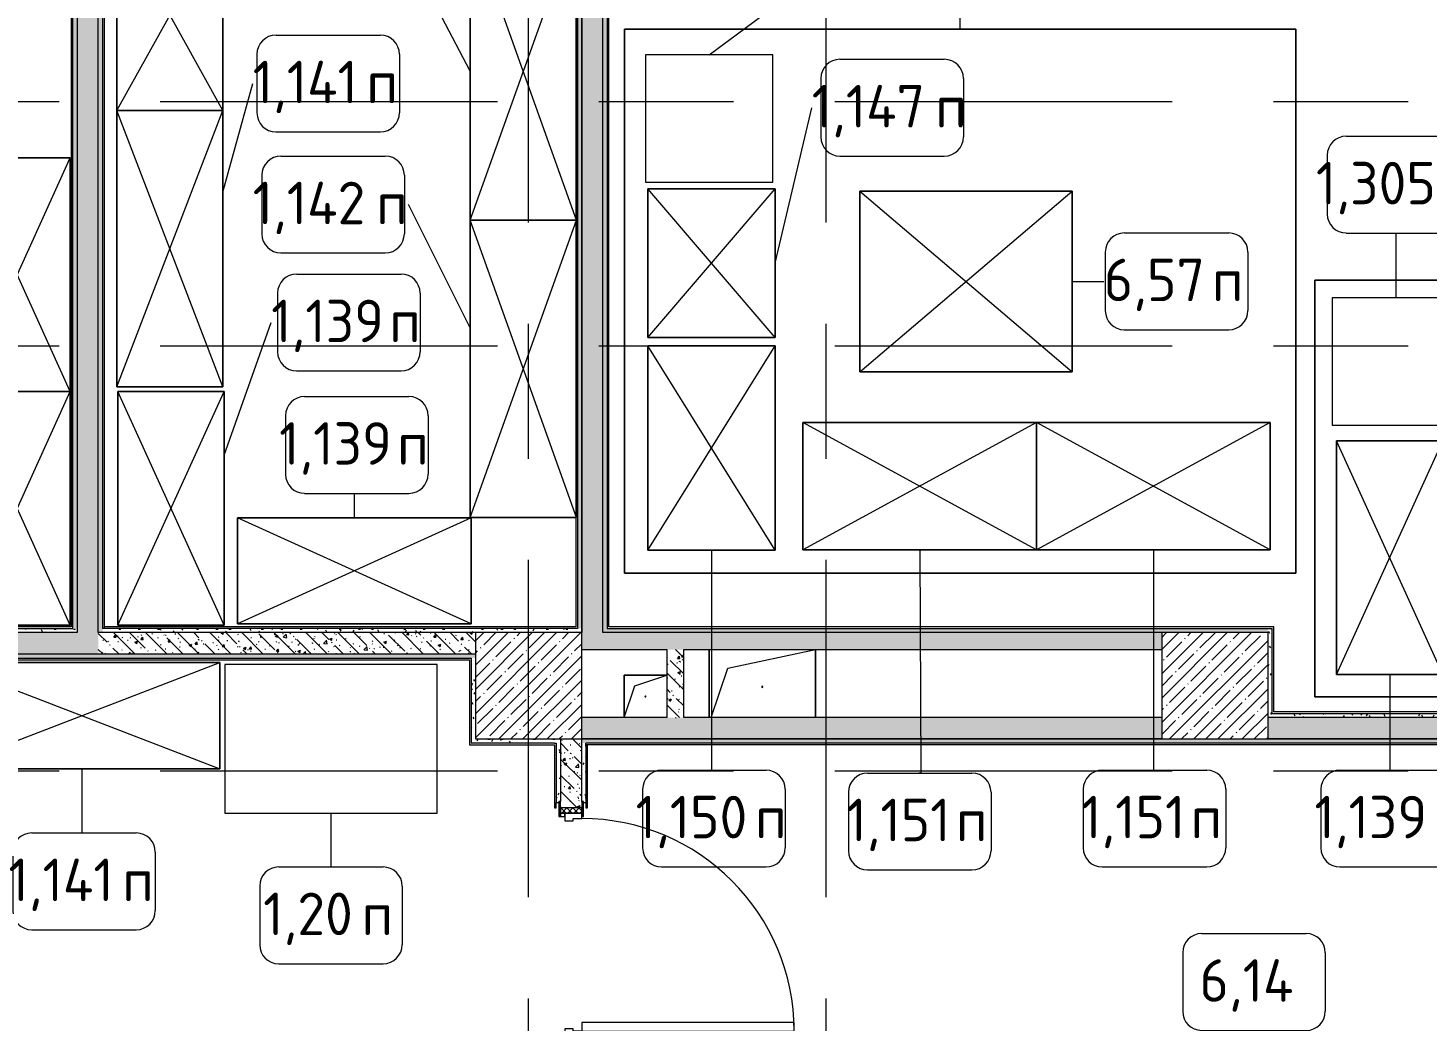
# Model space of a CAD drawing. Header units: millimetres. Extents: x 35840 to 252964, y -8553 to 29000.
# Drawn here: x 68204 to 74788, y 13822 to 18496 of the extents above; entities that cross this region are included whole.
import ezdxf

# ---------------------------------------------------------------- set-up
doc = ezdxf.new("R2010")
doc.units = ezdxf.units.MM
doc.linetypes.add('Осевая', pattern=[3175, 635, -476.25, 1587.5, -476.25])
for name, color, linetype, lineweight in [('A-DOOR', 7, 'Continuous', 9), ('A-DOOR-FRAM-2', 7, 'Continuous', 9), ('A-GENM', 7, 'Continuous', 9), ('A-WALL', 7, 'Continuous', 9), ('I-FURN-IDEN', 7, 'Continuous', 9), ('I-WALL', 7, 'Continuous', 9), ('S-COLS', 7, 'Continuous', 9), ('Оси-2', 7, 'Осевая', 9)]:
    doc.layers.add(name, color=color, linetype=linetype, lineweight=lineweight)
for name, color, linetype, lineweight, true_color in [('A-DOOR-1', 7, 'Continuous', 9, 0xc0c0c0), ('A-DOOR-FRAM-1', 7, 'Continuous', 9, 0xc0c0c0), ('A-WALL-1', 9, 'Continuous', 9, 0x808080), ('A-WALL-FNSH-1', 9, 'Continuous', 9, 0x808080), ('I-FURN-1', 9, 'Continuous', 9, 0x808080)]:
    doc.layers.add(name, color=color, linetype=linetype, lineweight=lineweight, true_color=true_color)
doc.styles.add('GOST Common', font='GOST_Common.ttf', dxfattribs={"height": 200})
pattern_1 = [(135, (600, 0), (-75.43415, -75.43415), [106.68, -17.78, 3.556, -17.78]), (135, (600, 75.39), (-75.43415, -75.43415), []), (50, (600, 0), (127.52922, -11.15758), [13.335, -146.685]), (355, (600, 0), (-24.66966, 133.74002), [10.668, -117.348]), (100.451, (610.63, -0.93), (102.85973, 122.58178), [11.333, -124.663]), (46.184, (600, 35.56), (189.75516, -29.43036), [20.002, -220.027]), (96.636, (615.81, 33.1), (166.1822, 173.1996), [17, -186.995]), (351.184, (600, 35.56), (166.18393, 173.19757), [16.002, -176.022]), (21, (617.78, 26.67), (106.13027, -71.58603), [13.335, -146.685]), (326, (617.78, 26.67), (43.26188, 128.93175), [10.668, -117.348]), (71.451, (626.62, 20.7), (149.39198, 57.34505), [11.333, -124.663]), (37.5, (600, 0), (2.162228, 59.188357), [3.353, -112.573, 3.353, -115.773, -117.792]), (37.5, (600, 0), (2.162228, 59.188357), [-235.052, 3.353, -114.44]), (7.5, (600, 0), (46.773857, 70.12615), [3.353, -64.567, 3.353, -109.906, -44.894]), (7.5, (600, 0), (46.773857, 70.12615), [-181.178, 3.353, -41.542]), (327.5, (560.35, 0), (94.91367, -4.010093), [3.353, -41.097, 3.353, -135.331, -184.023]), (327.5, (560.35, 0), (94.91367, -4.010093), [-183.134, 3.353, -180.67]), (317.5, (542.57, 0), (103.69057, 17.79882), [3.353, -54.432, 3.353, -88.748, -130.683]), (317.5, (542.57, 0), (103.69057, 17.79882), [-149.885, 3.353, -127.33])]
pattern_2 = [(0, (600, 0), (121.92, 30.48), [10.058, -81.382, 10.058, -81.382, -487.68]), (0, (600, 0), (121.92, 30.48), [-182.88, 10.058, -172.822, 10.058, -81.382, -213.36]), (0, (600, 0), (121.92, 30.48), [-457.2, 10.058, -50.902, 10.058, -142.342]), (120, (645.72, 15.24), (-87.356454, 90.345817), [10.058, -81.382, 10.058, -81.382, -487.68]), (120, (645.72, 15.24), (-87.356454, 90.345817), [-182.88, 10.058, -172.822, 10.058, -81.382, -213.36]), (120, (645.72, 15.24), (-87.356454, 90.345817), [-457.2, 10.058, -50.902, 10.058, -142.342]), (240, (660.96, 76.2), (-34.563546, -120.825817), [10.058, -81.382, 10.058, -81.382, -487.68]), (240, (660.96, 76.2), (-34.563546, -120.825817), [-182.88, 10.058, -172.822, 10.058, -81.382, -213.36]), (240, (660.96, 76.2), (-34.563546, -120.825817), [-457.2, 10.058, -50.902, 10.058, -142.342])]

# ---------------------------------------------------------------- blocks, each defined once
blk = doc.blocks.new('BSC_Колонна _Прямоугольная - 500х500-V32-План расстановки мебели и оборудования 1 этажа в осях 12-23')
at = {"layer": 'S-COLS'}
h = blk.add_hatch(dxfattribs=at)
h.set_pattern_fill('FP_60', color=256, style=0, pattern_type=2)
h.set_pattern_definition([(45, (-69960, -15400), (-57.02463, 57.02463), []), (45, (-69902.975, -15400), (-57.02463, 57.02463), [100.806, -20.161, 3.353, -16.808])])
h.paths.add_polyline_path([(-233.7, -250), (250, -250), (250, 250), (-250, 250), (-250, -250)])
for p, q in [((250, 250), (-250, 250)), ((-250, 250), (-250, -250)), ((250, -250), (250, 250)), ((-250, -250), (250, -250))]:
    blk.add_line(p, q, dxfattribs=at)
blk = doc.blocks.new('BSC_Колонна _Прямоугольная - 500х500-V33-План расстановки мебели и оборудования 1 этажа в осях 12-23')
at = {"layer": 'S-COLS'}
h = blk.add_hatch(dxfattribs=at)
h.set_pattern_fill('FP_61', color=256, style=0, pattern_type=2)
h.set_pattern_definition([(45, (-73190, -15400), (-57.02463, 57.02463), []), (45, (-73132.975, -15400), (-57.02463, 57.02463), [100.806, -20.161, 3.353, -16.808])])
h.paths.add_polyline_path([(-250, -250), (250, -250), (250, 250), (-250, 250), (-250, -197.8)])
for p, q in [((250, 250), (-250, 250)), ((-250, 250), (-250, -250)), ((250, -250), (250, 250)), ((-250, -250), (250, -250))]:
    blk.add_line(p, q, dxfattribs=at)
blk = doc.blocks.new('GM_Отверстие прямоугольное _в плите_ - Отверстие-V52-План расстановки мебели и оборудования 1 этажа в осях 12-23')
at = {"layer": 'A-GENM'}
for p, q in [((-100, -100), (-100, 100)), ((-100, 100), (100, 100)), ((100, 100), (-100, 100)), ((-100, 100), (-100, -100)), ((-50, 50), (100, 100)), ((-100, -100), (-50, 50))]:
    blk.add_line(p, q, dxfattribs=at)
for start, end in [(360, 180), (180, 360)]:
    blk.add_arc((0, 0), 2.5, start, end, dxfattribs=at)
blk = doc.blocks.new('GM_Отверстие прямоугольное _в плите_ - Отверстие-21958087-План расстановки мебели и оборудования 1 этажа в осях 12-23')
at = {"layer": 'A-GENM'}
for p, q in [((-250, -145), (-250, 175)), ((-250, 175), (-250, -145)), ((-162.5, 87.5), (250, 175)), ((250, 175), (250, -145)), ((250, -145), (250, 175)), ((-240, -145), (-162.5, 87.5))]:
    blk.add_line(p, q, dxfattribs=at)
for start, end in [(360, 180), (180, 360)]:
    blk.add_arc((0, 0), 2.5, start, end, dxfattribs=at)
blk = doc.blocks.new('110_Дверь_СКБ_1Ст_Внутренняя1 - Д-12 EIW 1100x2100h_кладовые _все__ коридор _между помещениями блока столовой__ моечные _все_-32933558-План расстановки мебели и оборудования 1 этажа в осях 12-23')
at = {"layer": 'A-DOOR'}
h = blk.add_hatch(dxfattribs=at)
h.set_pattern_fill('FP_25', color=256, style=0, pattern_type=2)
h.set_pattern_definition([(135, (1751.41, 114.685), (-14.14214, -14.14214), []), (225, (1751.41, 114.685), (14.14214, -14.14214), [])])
h.paths.add_polyline_path([(562.5, 50), (537.5, 50), (537.5, -50), (562.5, -50)])
at = {"layer": 'A-DOOR-FRAM-2'}
h = blk.add_hatch(dxfattribs=at)
h.set_pattern_fill('FP_26', color=256, style=0, pattern_type=2)
h.set_pattern_definition([(45, (-371.384, 114.685), (-14.1421, 14.1421), []), (135, (-371.384, 114.685), (-14.1421, -14.1421), [])])
h.paths.add_polyline_path([(-512.5, 50), (-537.5, 50), (-537.5, -50), (-512.5, -50)])
at = {"layer": 'A-DOOR-1'}
for p, q in [((512.5, 1050), (472.5, 1050)), ((472.5, 1050), (472.5, 50)), ((512.5, 50), (512.5, 1050)), ((472.5, 50), (512.5, 50))]:
    blk.add_line(p, q, dxfattribs=at)
blk.add_arc((512.5, 50), 1000, 90, 180, dxfattribs=at)
at = {"layer": 'A-DOOR-FRAM-1'}
for p, q in [((-497.5, 58), (-567.5, 58)), ((-567.5, 58), (-567.5, 50)), ((-567.5, 50), (-497.5, 50)), ((-512.5, 50), (-537.5, 50)), ((-537.5, 50), (-537.5, -50)), ((-487.5, 50), (-512.5, 50)), ((-512.5, 50), (-512.5, -30)), ((-512.5, -50), (-512.5, 50)), ((-497.5, 50), (-512.5, 50)), ((-512.5, 50), (-512.5, 49)), ((-512.5, 49), (-497.5, 49)), ((-497.5, 50), (-497.5, 58)), ((-497.5, 49), (-497.5, 50)), ((-487.5, 10), (-487.5, 50)), ((-477.5, 10), (-487.5, 10)), ((-477.5, -30), (-477.5, 10)), ((512.5, 10), (502.5, 10)), ((502.5, 10), (502.5, -30)), ((512.5, 50), (512.5, 10)), ((537.5, 50), (512.5, 50)), ((592.5, 58), (522.5, 58)), ((522.5, 58), (522.5, 50)), ((537.5, 50), (522.5, 50)), ((522.5, 50), (522.5, 49)), ((522.5, 50), (592.5, 50)), ((522.5, 49), (537.5, 49)), ((537.5, -30), (537.5, 50)), ((562.5, 50), (537.5, 50)), ((537.5, 50), (537.5, -50)), ((537.5, 49), (537.5, 50)), ((562.5, -50), (562.5, 50)), ((592.5, 50), (592.5, 58)), ((-497.5, -50), (-567.5, -50)), ((-567.5, -50), (-567.5, -58)), ((-567.5, -58), (-497.5, -58)), ((-537.5, -50), (-512.5, -50)), ((-512.5, -30), (-477.5, -30)), ((-497.5, -30), (-512.5, -30)), ((-512.5, -30), (-512.5, -50)), ((-512.5, -50), (-497.5, -50)), ((-497.5, -50), (-497.5, -30)), ((-497.5, -58), (-497.5, -50)), ((502.5, -30), (537.5, -30)), ((537.5, -30), (522.5, -30)), ((522.5, -30), (522.5, -50)), ((522.5, -50), (537.5, -50)), ((592.5, -50), (522.5, -50)), ((522.5, -50), (522.5, -58)), ((522.5, -58), (592.5, -58)), ((537.5, -50), (537.5, -30)), ((537.5, -50), (562.5, -50)), ((592.5, -58), (592.5, -50))]:
    blk.add_line(p, q, dxfattribs=at)
blk = doc.blocks.new('Шкаф параметрический - 1_141п-25632429-План расстановки мебели и оборудования 1 этажа в осях 12-23')
at = {"layer": 'I-FURN-1'}
for p, q in [((0, 0), (1300, 500)), ((0, 500), (1300, 0)), ((1300, 500), (0, 500)), ((0, 500), (0, 0)), ((0, 0), (0, 500)), ((0, 500), (1300, 500)), ((1300, 0), (1300, 500)), ((1300, 500), (1300, 0)), ((0, 0), (1300, 0)), ((1300, 0), (0, 0))]:
    blk.add_line(p, q, dxfattribs=at)
blk = doc.blocks.new('Стол базовый прямоугольный - 1_20п-25632581-План расстановки мебели и оборудования 1 этажа в осях 12-23')
at = {"layer": 'I-FURN-1'}
for p, q in [((500, 350), (-500, 350)), ((-500, 350), (-500, -350)), ((500, -350), (500, 350)), ((-500, -350), (500, -350))]:
    blk.add_line(p, q, dxfattribs=at)
blk = doc.blocks.new('Шкаф параметрический - 1_139п-25632800-План расстановки мебели и оборудования 1 этажа в осях 12-23')
at = {"layer": 'I-FURN-1'}
for p, q in [((0, 0), (1100, 500)), ((0, 500), (1100, 0)), ((1100, 500), (0, 500)), ((0, 500), (0, 0)), ((0, 0), (0, 500)), ((0, 500), (1100, 500)), ((1100, 0), (1100, 500)), ((1100, 500), (1100, 0)), ((0, 0), (1100, 0)), ((1100, 0), (0, 0))]:
    blk.add_line(p, q, dxfattribs=at)
blk = doc.blocks.new('Шкаф параметрический - 1_142п-25633080-План расстановки мебели и оборудования 1 этажа в осях 12-23')
at = {"layer": 'I-FURN-1'}
for p, q in [((0, 0), (1400, 500)), ((0, 500), (1400, 0)), ((1400, 500), (0, 500)), ((0, 500), (0, 0)), ((0, 3), (0, 500)), ((0, 500), (1400, 500)), ((1400, 0), (1400, 500)), ((1400, 500), (1400, 3)), ((0, 0), (1400, 0))]:
    blk.add_line(p, q, dxfattribs=at)
blk = doc.blocks.new('Шкаф параметрический - 1_169п-25633357-План расстановки мебели и оборудования 1 этажа в осях 12-23')
at = {"layer": 'I-FURN-1'}
for p, q in [((0, 0), (1100, -500)), ((0, -500), (1100, 0)), ((1100, 0), (0, 0)), ((0, 0), (0, -500)), ((0, -500), (0, 0)), ((0, 0), (1100, 0)), ((1100, -500), (1100, 0)), ((1100, 0), (1100, -500)), ((0, -500), (1100, -500)), ((1100, -500), (0, -500))]:
    blk.add_line(p, q, dxfattribs=at)
blk = doc.blocks.new('Шкаф параметрический - 1_141п-25634502-План расстановки мебели и оборудования 1 этажа в осях 12-23')
at = {"layer": 'I-FURN-1'}
for p, q in [((0, 0), (900, 500)), ((0, 500), (900, 0)), ((900, 500), (0, 500)), ((0, 500), (0, 0)), ((0, 0), (0, 500)), ((0, 500), (900, 500)), ((900, 0), (900, 500)), ((900, 500), (900, 0)), ((0, 0), (900, 0)), ((900, 0), (0, 0))]:
    blk.add_line(p, q, dxfattribs=at)
blk = doc.blocks.new('Шкаф параметрический - 6_57п-25636087-План расстановки мебели и оборудования 1 этажа в осях 12-23')
at = {"layer": 'I-FURN-1'}
for p, q in [((0, 0), (1000, 850)), ((0, 850), (1000, 0)), ((1000, 850), (0, 850)), ((0, 850), (0, 0)), ((0, 0), (0, 850)), ((0, 850), (1000, 850)), ((1000, 0), (1000, 850)), ((1000, 850), (1000, 0)), ((0, 0), (1000, 0)), ((1000, 0), (0, 0))]:
    blk.add_line(p, q, dxfattribs=at)
blk = doc.blocks.new('Стол базовый прямоугольный - 1_305п-25635306-План расстановки мебели и оборудования 1 этажа в осях 12-23')
at = {"layer": 'I-FURN-1'}
for p, q in [((300, 300), (-300, 300)), ((-300, 300), (-300, -300)), ((300, -300), (300, 300)), ((-300, -300), (300, -300))]:
    blk.add_line(p, q, dxfattribs=at)
blk = doc.blocks.new('Стол базовый прямоугольный - 1_305п-V174-План расстановки мебели и оборудования 1 этажа в осях 12-23')
at = {"layer": 'I-FURN-1'}
for p, q in [((299.3, 300), (-300, 300)), ((-300, 300), (-300, -300)), ((300, 286.2), (300, 300)), ((300, -300), (300, 286.2)), ((-300, -300), (300, -300))]:
    blk.add_line(p, q, dxfattribs=at)
blk = doc.blocks.new('Шкаф параметрический - 1_147п-25636414-План расстановки мебели и оборудования 1 этажа в осях 12-23')
at = {"layer": 'I-FURN-1'}
for p, q in [((0, 0), (700, 600)), ((0, 600), (700, 0)), ((700, 600), (0, 600)), ((0, 600), (0, 0)), ((0, 0), (0, 600)), ((0, 600), (700, 600)), ((700, 0), (700, 600)), ((700, 600), (700, 0)), ((0, 0), (700, 0)), ((700, 0), (0, 0))]:
    blk.add_line(p, q, dxfattribs=at)
blk = doc.blocks.new('Шкаф параметрический - 1_150п-25636484-План расстановки мебели и оборудования 1 этажа в осях 12-23')
at = {"layer": 'I-FURN-1'}
for p, q in [((0, 0), (961, 600)), ((0, 600), (961, 0)), ((961, 600), (0, 600)), ((0, 600), (0, 0)), ((0, 0), (0, 600)), ((0, 600), (961, 600)), ((961, 0), (961, 600)), ((961, 600), (961, 0)), ((0, 0), (961, 0)), ((961, 0), (0, 0))]:
    blk.add_line(p, q, dxfattribs=at)
blk = doc.blocks.new('Шкаф параметрический - 1_151п-25636617-План расстановки мебели и оборудования 1 этажа в осях 12-23')
at = {"layer": 'I-FURN-1'}
for p, q in [((0, 0), (1100, 600)), ((0, 600), (1100, 0)), ((1100, 600), (0, 600)), ((0, 600), (0, 0)), ((0, 0), (0, 600)), ((0, 600), (1100, 600)), ((1100, 0), (1100, 600)), ((1100, 600), (1100, 0)), ((0, 0), (1100, 0)), ((1100, 0), (0, 0))]:
    blk.add_line(p, q, dxfattribs=at)
blk = doc.blocks.new('Марка_Мебель - В прямоуг_Balcon_Марка-25523697-План расстановки мебели и оборудования 1 этажа в осях 12-23')
at = {"layer": 'I-FURN-IDEN'}
for p, q in [((-2.455, 2.278), (2.455, 2.278)), ((-3.355, 1.378), (-3.355, -1.384)), ((3.355, 1.378), (3.355, -1.378)), ((-2.461, -2.278), (2.455, -2.278))]:
    blk.add_line(p, q, dxfattribs=at)
for centre, radius, start, end in [((-2.455, 1.378), 0.9, 90, 180), ((2.455, 1.378), 0.9, 0, 90), ((-2.461, -1.384), 0.893, 180, 270), ((2.455, -1.378), 0.9, 270, 0)]:
    blk.add_arc(centre, radius, start, end, dxfattribs=at)

msp = doc.modelspace()

# ---------------------------------------------------------------- hatches: boundary and pattern name
at = {"layer": 'I-WALL'}
h = msp.add_hatch(dxfattribs=at)
h.set_pattern_fill('FP_85', color=256, style=0, pattern_type=2)
h.set_pattern_definition(pattern_2)
h.paths.add_polyline_path([(68415, 15670), (68435, 15670), (68435, 21030), (68415, 21030), (68415, 15678)])
h = msp.add_hatch(dxfattribs=at)
h.set_pattern_fill('FP_22', color=256, style=0, pattern_type=2)
h.set_pattern_definition(pattern_1)
h.paths.add_polyline_path([(68535, 15650), (68535, 21050), (68435, 21050), (68435, 15650)])
h = msp.add_hatch(dxfattribs=at)
h.set_pattern_fill('FP_85', color=256, style=0, pattern_type=2)
h.set_pattern_definition(pattern_2)
h.paths.add_polyline_path([(68535, 15650), (68555, 15650), (68555, 21030), (68535, 21030), (68535, 17270.6)])
h = msp.add_hatch(dxfattribs=at)
h.set_pattern_fill('FP_22', color=256, style=0, pattern_type=2)
h.set_pattern_definition(pattern_1)
h.paths.add_polyline_path([(70910, 15570), (70910, 21050), (70810, 21050), (70810, 15570)])
h = msp.add_hatch(dxfattribs=at)
h.set_pattern_fill('FP_85', color=256, style=0, pattern_type=2)
h.set_pattern_definition(pattern_2)
h.paths.add_polyline_path([(70810, 15670), (70810, 20650), (70790, 20650), (70790, 15670)])
h = msp.add_hatch(dxfattribs=at)
h.set_pattern_fill('FP_85', color=256, style=0, pattern_type=2)
h.set_pattern_definition(pattern_2)
h.paths.add_polyline_path([(70930, 15670), (70930, 18600), (70910, 18600), (70910, 15670)])
h = msp.add_hatch(dxfattribs=at)
h.set_pattern_fill('FP_22', color=256, style=0, pattern_type=2)
h.set_pattern_definition(pattern_1)
h.paths.add_polyline_path([(68535, 15550), (68535, 15650), (65810, 15650), (65810, 15550), (67427.6, 15550)])
h = msp.add_hatch(dxfattribs=at)
h.set_pattern_fill('FP_85', color=256, style=0, pattern_type=2)
h.set_pattern_definition(pattern_2)
h.paths.add_polyline_path([(68435, 15650), (68435, 15670), (65830, 15670), (65830, 15650), (67427.6, 15650)])
h = msp.add_hatch(dxfattribs=at)
h.set_pattern_fill('FP_22', color=256, style=0, pattern_type=2)
h.set_pattern_definition(pattern_1)
h.paths.add_polyline_path([(70310, 15550), (70310, 15650), (68535, 15650), (68535, 15550)])
h = msp.add_hatch(dxfattribs=at)
h.set_pattern_fill('FP_85', color=256, style=0, pattern_type=2)
h.set_pattern_definition(pattern_2)
h.paths.add_polyline_path([(70326.3, 15650), (70810, 15650), (70810, 15670), (68555, 15670), (68555, 15650), (70310, 15650)])
h = msp.add_hatch(dxfattribs=at)
h.set_pattern_fill('FP_85', color=256, style=0, pattern_type=2)
h.set_pattern_definition(pattern_2)
h.paths.add_polyline_path([(74040, 15650), (74040, 15670), (70910, 15670), (70910, 15650), (73540, 15650)])
h = msp.add_hatch(dxfattribs=at)
h.set_pattern_fill('FP_22', color=256, style=0, pattern_type=2)
h.set_pattern_definition(pattern_1)
h.paths.add_polyline_path([(73540, 15570), (73540, 15650), (70910, 15650), (70910, 15570), (73225, 15570)])
h = msp.add_hatch(dxfattribs=at)
h.set_pattern_fill('FP_85', color=256, style=0, pattern_type=2)
h.set_pattern_definition(pattern_2)
h.paths.add_polyline_path([(74040, 15270), (74060, 15270), (74060, 15670), (74040, 15670), (74040, 15650)])
h = msp.add_hatch(dxfattribs=at)
h.set_pattern_fill('FP_85', color=256, style=0, pattern_type=2)
h.set_pattern_definition(pattern_2)
h.paths.add_polyline_path([(70310, 15530), (70310, 15550), (66680, 15550), (66680, 15530), (70290, 15530)])
h = msp.add_hatch(dxfattribs=at)
h.set_pattern_fill('FP_22', color=256, style=0, pattern_type=2)
h.set_pattern_definition(pattern_1)
h.paths.add_polyline_path([(71290, 15250), (71290, 15570), (71210, 15570), (71210, 15250)])
h = msp.add_hatch(dxfattribs=at)
h.set_pattern_fill('FP_85', color=256, style=0, pattern_type=2)
h.set_pattern_definition(pattern_2)
h.paths.add_polyline_path([(70290, 15130), (70310, 15130), (70310, 15530), (70290, 15530), (70290, 15150)])
h = msp.add_hatch(dxfattribs=at)
h.set_pattern_fill('FP_22', color=256, style=0, pattern_type=2)
h.set_pattern_definition(pattern_1)
h.paths.add_polyline_path([(76319.8, 15150), (76319.8, 15250), (74040, 15250), (74040, 15150), (76123.7, 15150)])
h.paths.add_polyline_path([(73225, 15150), (73540, 15150), (73540, 15250), (70810, 15250), (70810, 15150), (71775.7, 15150)])
h = msp.add_hatch(dxfattribs=at)
h.set_pattern_fill('FP_85', color=256, style=0, pattern_type=2)
h.set_pattern_definition(pattern_2)
h.paths.add_polyline_path([(76319.8, 15250), (76319.8, 15270), (74040, 15270), (74040, 15250), (76123.7, 15250)])
h = msp.add_hatch(dxfattribs=at)
h.set_pattern_fill('FP_85', color=256, style=0, pattern_type=2)
h.set_pattern_definition(pattern_2)
h.paths.add_polyline_path([(70690, 15130), (70710, 15130), (70710, 15150), (70310, 15150), (70310, 15130), (70682, 15130)])
h = msp.add_hatch(dxfattribs=at)
h.set_pattern_fill('FP_22', color=256, style=0, pattern_type=2)
h.set_pattern_definition(pattern_1)
h.paths.add_polyline_path([(70810, 13600), (70810, 13725), (70710, 13725), (70710, 13600)])
h.paths.add_polyline_path([(70710, 14825), (70810, 14825), (70810, 15150), (70710, 15150), (70710, 14855)])
h = msp.add_hatch(dxfattribs=at)
h.set_pattern_fill('FP_85', color=256, style=0, pattern_type=2)
h.set_pattern_definition(pattern_2)
h.paths.add_polyline_path([(76419.8, 15130), (76419.8, 15150), (70810, 15150), (70810, 15130), (76123.7, 15130)])
h = msp.add_hatch(dxfattribs=at)
h.set_pattern_fill('FP_85', color=256, style=0, pattern_type=2)
h.set_pattern_definition(pattern_2)
h.paths.add_polyline_path([(70690, 13620), (70710, 13620), (70710, 13695), (70702, 13695), (70702, 13700), (70690, 13700), (70690, 13628)])
h.paths.add_polyline_path([(70702, 14850), (70702, 14855), (70710, 14855), (70710, 15130), (70690, 15130), (70690, 14850)])
h = msp.add_hatch(dxfattribs=at)
h.set_pattern_fill('FP_85', color=256, style=0, pattern_type=2)
h.set_pattern_definition(pattern_2)
h.paths.add_polyline_path([(70810, 13620), (70830, 13620), (70830, 13700), (70818, 13700), (70818, 13695), (70810, 13695), (70810, 13650.9)])
h.paths.add_polyline_path([(70818, 14850), (70830, 14850), (70830, 15130), (70810, 15130), (70810.4, 14855), (70818, 14855)])

# ---------------------------------------------------------------- linework, layer by layer
at = {"layer": 'A-WALL'}
for p, q in [((68415, 15670), (68415, 21030)), ((68555, 21030), (68555, 15670)), ((70790, 20630), (70790, 15670)), ((70930, 18580), (70930, 15670)), ((65830, 15670), (68415, 15670)), ((70930, 15670), (74060, 15670)), ((74060, 15270), (74060, 15670)), ((70290, 15530), (70290, 15130)), ((74060, 15270), (76299.8, 15270)), ((70690, 15130), (70690, 14850)), ((76419.8, 15130), (70830, 15130))]:
    msp.add_line(p, q, dxfattribs=at)
at = {"layer": 'A-WALL-1'}
for p, q in [((68435, 21050), (68435, 15650)), ((68535, 15650), (68535, 21050)), ((70810, 20650), (70810, 15650)), ((70810, 15650), (70810, 20650)), ((70910, 15650), (70910, 18600)), ((68435, 15650), (65810, 15650)), ((70310, 15650), (68535, 15650)), ((70790, 15670), (68555, 15670)), ((73540, 15650), (70910, 15650)), ((66660, 15550), (70310, 15550)), ((70810, 15570), (71210, 15570)), ((71210, 15570), (71210, 15250)), ((71290, 15250), (71290, 15570)), ((71290, 15570), (73540, 15570)), ((66680, 15530), (70290, 15530)), ((71210, 15250), (70810, 15250)), ((73540, 15250), (71290, 15250)), ((76319.8, 15250), (74040, 15250)), ((70710, 15150), (70710, 14855)), ((70810, 15150), (73540, 15150)), ((70810, 14855), (70810, 15150)), ((73540, 15150), (70810, 15150)), ((74040, 15150), (76319.8, 15150)), ((76419.8, 15150), (74040, 15150)), ((70682, 15130), (70690, 15130)), ((70830, 15122), (70830, 15130)), ((70690, 14850), (70702, 14850)), ((70818, 14850), (70830, 14850))]:
    msp.add_line(p, q, dxfattribs=at)
at = {"layer": 'A-WALL-FNSH-1'}
for p, q in [((68407, 21022), (68407, 15678)), ((68563, 21022), (68563, 15670)), ((70782, 20622), (70782, 15678)), ((70938, 15678), (70938, 18572)), ((68407, 15678), (65838, 15678)), ((70782, 15678), (68563, 15678)), ((74068, 15678), (70938, 15678)), ((74068, 15278), (74068, 15678)), ((66688, 15522), (70282, 15522)), ((70282, 15522), (70282, 15122)), ((76291.8, 15278), (74068, 15278)), ((70282, 15122), (70682, 15122)), ((70682, 15130), (70290, 15130)), ((70682, 15122), (70682, 14825)), ((70830, 15122), (70830, 14825)), ((76447.8, 15122), (70830, 15122)), ((70838, 14825), (70838, 15122)), ((70682, 14825), (70690, 14825)), ((70690, 14825), (70690, 14850)), ((70830, 14825), (70838, 14825))]:
    msp.add_line(p, q, dxfattribs=at)
at = {"layer": 'I-FURN-1'}
for p, q in [((74170.7, 18490.2), (71010.7, 18490.2)), ((71010.7, 18490.2), (71010.7, 15930.2)), ((71010.7, 15930.2), (71010.7, 18490.2)), ((71010.7, 18490.2), (74170.7, 18490.2)), ((74170.7, 15930.2), (74170.7, 18490.2)), ((74170.7, 18490.2), (74170.7, 15930.2)), ((76220.5, 17308.7), (74260.5, 17308.7)), ((74260.5, 17308.7), (74260.5, 15348.7)), ((74260.5, 15348.7), (74260.5, 17308.7)), ((74260.5, 17308.7), (76220.5, 17308.7)), ((71010.7, 15930.2), (74170.7, 15930.2)), ((74170.7, 15930.2), (71010.7, 15930.2)), ((74260.5, 15348.7), (76220.5, 15348.7)), ((76220.5, 15348.7), (74260.5, 15348.7))]:
    msp.add_line(p, q, dxfattribs=at)
at = {"layer": 'I-FURN-IDEN'}
for p, q in [((70285, 18292.2), (70056.7, 18729.6)), ((71410, 18370), (71755.2, 18625.4)), ((72590.7, 18490.2), (72590.7, 18625.4)), ((69121.7, 17722.7), (69261.5, 18234.6)), ((71720.8, 17389), (71892.5, 18120.7)), ((69121.7, 17456.9), (69121.7, 17722.7)), ((70285, 17084.2), (69995.5, 17665.2)), ((74642.6, 17226.2), (74642.6, 17531)), ((73118.2, 17303.3), (73267.2, 17303.3)), ((69126.7, 16485.7), (69348.7, 17110)), ((70285, 16892.2), (70285, 17084.2)), ((69126.7, 16234.5), (69126.7, 16485.7)), ((69740, 16191), (69740, 16305.7)), ((71420.8, 16039), (71420.8, 15002.8)), ((72400.8, 16039.3), (72405.6, 14989.1)), ((73500.8, 16039.3), (73500.8, 15002.8)), ((74612.6, 15453.2), (74612.6, 15002.8)), ((68457.7, 15009.7), (68457.7, 14707.2)), ((72405.6, 14989.1), (72396, 14989.1)), ((69630, 14800), (69630, 14547.2))]:
    msp.add_line(p, q, dxfattribs=at)
at = {"layer": 'Оси-2'}
for p, q in [((70560, 593.7), (70560, 24898.1)), ((71960, 593.7), (71960, 24898.1)), ((39140.1, 18150), (82060, 18150)), ((39140.1, 17000), (82060, 17000)), ((39140.1, 15000), (81460, 15000))]:
    msp.add_line(p, q, dxfattribs=at)

# ---------------------------------------------------------------- block references
at = {"layer": 'A-DOOR-1', "rotation": 270}
msp.add_blockref('110_Дверь_СКБ_1Ст_Внутренняя1 - Д-12 EIW 1100x2100h_кладовые _все__ коридор _между помещениями блока столовой__ моечные _все_-32933558-План расстановки мебели и оборудования 1 этажа в осях 12-23', (70760, 14287.5), dxfattribs=at)
at = {"layer": 'A-GENM'}
for name, p in [('GM_Отверстие прямоугольное _в плите_ - Отверстие-21958087-План расстановки мебели и оборудования 1 этажа в осях 12-23', (71660, 15395)), ('GM_Отверстие прямоугольное _в плите_ - Отверстие-V52-План расстановки мебели и оборудования 1 этажа в осях 12-23', (71110, 15350))]:
    msp.add_blockref(name, p, dxfattribs=at)
at = {"layer": 'I-FURN-1'}
for name, p, rotation in [('Шкаф параметрический - 1_141п-25634502-План расстановки мебели и оборудования 1 этажа в осях 12-23', (69121.7, 18106.9), 89.99999999999984), ('Шкаф параметрический - 1_142п-25633080-План расстановки мебели и оборудования 1 этажа в осях 12-23', (70785, 17592.2), 89.99999999999984), ('Стол базовый прямоугольный - 1_305п-25635306-План расстановки мебели и оборудования 1 этажа в осях 12-23', (71410, 18070), 269.9999999999997), ('Шкаф параметрический - 1_141п-25632429-План расстановки мебели и оборудования 1 этажа в осях 12-23', (69121.7, 16806.9), 89.99999999999984), ('Шкаф параметрический - 1_169п-25633357-План расстановки мебели и оборудования 1 этажа в осях 12-23', (67903.3, 16784.5), 90.00000000000018), ('Шкаф параметрический - 1_147п-25636414-План расстановки мебели и оборудования 1 этажа в осях 12-23', (71720.8, 17039), 89.99999999999942), ('Шкаф параметрический - 1_142п-25633080-План расстановки мебели и оборудования 1 этажа в осях 12-23', (70785, 16192.2), 89.99999999999984), ('Стол базовый прямоугольный - 1_305п-V174-План расстановки мебели и оборудования 1 этажа в осях 12-23', (74642.6, 16926.2), 269.9999999999997), ('Шкаф параметрический - 1_150п-25636484-План расстановки мебели и оборудования 1 этажа в осях 12-23', (71720.8, 16039), 89.99999999999942), ('Шкаф параметрический - 1_169п-25633357-План расстановки мебели и оборудования 1 этажа в осях 12-23', (67903.3, 15684.5), 90.00000000000018), ('Шкаф параметрический - 1_139п-25632800-План расстановки мебели и оборудования 1 этажа в осях 12-23', (69126.7, 15684.5), 89.99999999999984), ('Шкаф параметрический - 1_151п-25636617-План расстановки мебели и оборудования 1 этажа в осях 12-23', (72950.8, 16639.3), 180), ('Шкаф параметрический - 1_151п-25636617-План расстановки мебели и оборудования 1 этажа в осях 12-23', (74050.8, 16639.3), 180), ('Шкаф параметрический - 1_139п-25632800-План расстановки мебели и оборудования 1 этажа в осях 12-23', (74862.6, 15453.2), 90.00000000000017), ('Шкаф параметрический - 1_139п-25632800-План расстановки мебели и оборудования 1 этажа в осях 12-23', (70290, 16191), 180)]:
    msp.add_blockref(name, p, dxfattribs=dict(at, rotation=rotation))
for name, p in [('Шкаф параметрический - 6_57п-25636087-План расстановки мебели и оборудования 1 этажа в осях 12-23', (72118.2, 16878.3)), ('Шкаф параметрический - 1_141п-25632429-План расстановки мебели и оборудования 1 этажа в осях 12-23', (67807.7, 15009.7)), ('Стол базовый прямоугольный - 1_20п-25632581-План расстановки мебели и оборудования 1 этажа в осях 12-23', (69630, 15150))]:
    msp.add_blockref(name, p, dxfattribs=at)
at = {"layer": 'I-FURN-IDEN', "xscale": 99.99999999999993, "yscale": 99.99999999999993, "zscale": 99.99999999999993}
for p in [(69617, 18234.6), (72271, 18120.7), (74654.1, 17758.8), (69640, 17665.2), (73609.7, 17303.3), (69714.2, 17110), (69751.5, 16533.5), (71432.3, 14775), (72401, 14761.3), (73505.8, 14775), (74624.1, 14775), (68467.7, 14479.5), (69630, 14319.5), (73974.1, 14005.8)]:
    msp.add_blockref('Марка_Мебель - В прямоуг_Balcon_Марка-25523697-План расстановки мебели и оборудования 1 этажа в осях 12-23', p, dxfattribs=at)
at = {"layer": 'S-COLS'}
for name, p in [('BSC_Колонна _Прямоугольная - 500х500-V32-План расстановки мебели и оборудования 1 этажа в осях 12-23', (70560, 15400)), ('BSC_Колонна _Прямоугольная - 500х500-V33-План расстановки мебели и оборудования 1 этажа в осях 12-23', (73790, 15400))]:
    msp.add_blockref(name, p, dxfattribs=at)

# ---------------------------------------------------------------- texts
at = {"layer": 'I-FURN-IDEN', "char_height": 200, "attachment_point": 1, "style": 'GOST Common'}
for s, insert, width in [('1,141', (69261.5, 18341.7), 649.367), ('\\fGOST Common|b0|i0|c204|p34|;п', (69797.3, 18341.7), 176.371), ('1,147', (71892.5, 18227.8), 705.485), ('\\fGOST Common|b0|i0|c204|p34|;п', (72474.6, 18227.8), 176.371), ('1,305', (74265.6, 17865.8), 729.536), ('1,142', (69261.5, 17772.3), 705.485), ('\\fGOST Common|b0|i0|c204|p34|;п', (69843.6, 17772.3), 176.371), ('6,57', (73267.2, 17410.3), 617.299), ('\\fGOST Common|b0|i0|c204|p34|;п', (73776.5, 17410.3), 176.371), ('1,139', (69348.7, 17217.1), 673.417), ('\\fGOST Common|b0|i0|c204|p34|;п', (69904.3, 17217.1), 176.371), ('1,139', (69386, 16640.5), 673.417), ('\\fGOST Common|b0|i0|c204|p34|;п', (69941.6, 16640.5), 176.371), ('1,150', (71063.8, 14882.1), 681.434), ('1,151', (73160.3, 14882.1), 625.316), ('1,139', (74258.6, 14882.1), 673.417), ('\\fGOST Common|b0|i0|c204|p34|;п', (71626.1, 14882.1), 176.371), ('1,151', (72055.5, 14868.4), 625.316), ('\\fGOST Common|b0|i0|c204|p34|;п', (73676.2, 14882.1), 176.371), ('\\fGOST Common|b0|i0|c204|p34|;п', (72571.5, 14868.4), 176.371), ('1,141', (68112.2, 14586.5), 649.367), ('\\fGOST Common|b0|i0|c204|p34|;п', (68648, 14586.5), 176.371), ('1,20', (69311, 14426.5), 561.181), ('\\fGOST Common|b0|i0|c204|p34|;п', (69774, 14426.5), 176.371), ('6,14', (73717.6, 14112.9), 585.232)]:
    msp.add_mtext(s, dxfattribs=dict(at, insert=insert, width=width))

doc.saveas('drawing.dxf')
